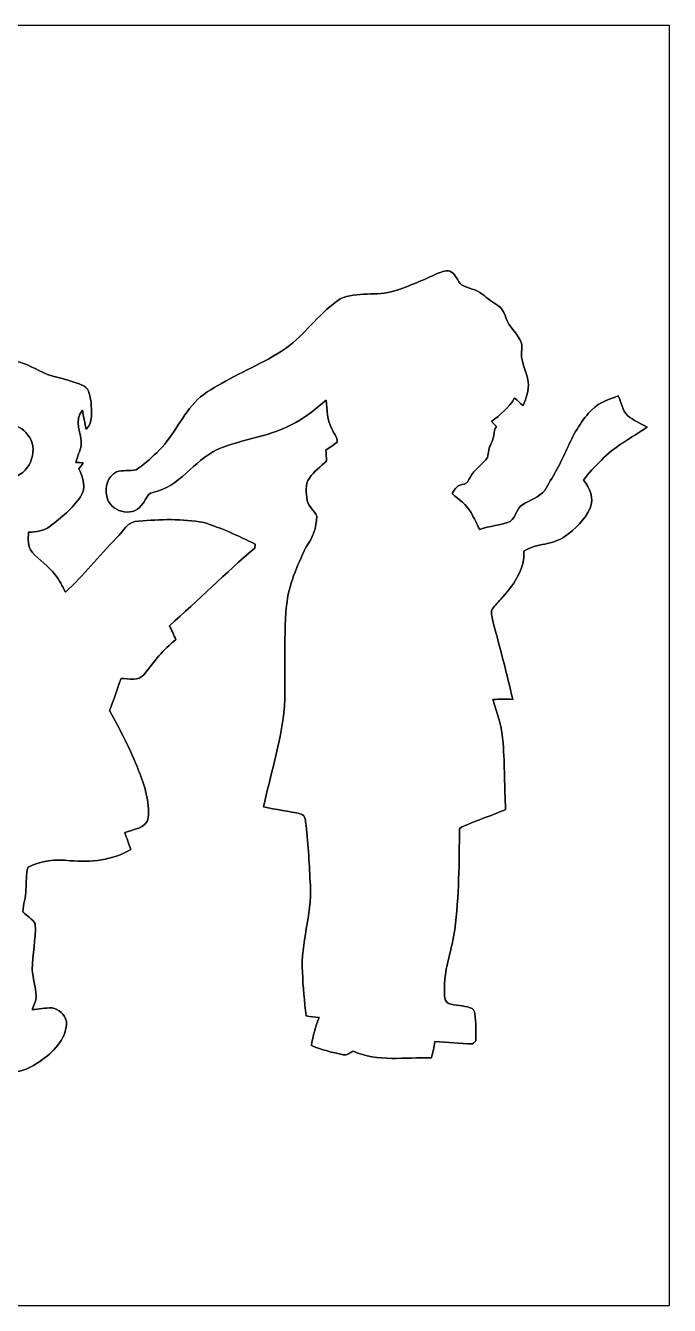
# Model space of a CAD drawing. Header units: centimetres. Extents: x -16.8 to 16.8, y -16.7 to 16.7.
# Drawn here: x 0 to 16.77, y -16.67 to 16.67 of the extents above; entities that cross this region are included whole.
import ezdxf

# ---------------------------------------------------------------- set-up
doc = ezdxf.new("R2010")
doc.units = ezdxf.units.CM
doc.header["$MEASUREMENT"] = 0
doc.layers.add('Layer 1', color=7, linetype='Continuous')

msp = doc.modelspace()

# ---------------------------------------------------------------- linework, layer by layer
at = {"layer": 'Layer 1', "color": 7}
for points, knots in [([(-16.77458, 16.66875), (-16.77458, 16.66875), (16.77458, 16.66875), (16.77458, 16.66875), (16.77458, 16.66875), (16.77458, 16.66875), (16.77458, -16.66875), (16.77458, -16.66875), (16.77458, -16.66875), (16.77458, -16.66875), (-16.77458, -16.66875), (-16.77458, -16.66875), (-16.77458, -16.66875), (-16.77458, -16.66875), (-16.77458, 16.66875), (-16.77458, 16.66875), (-16.77458, 16.66875), (-16.77458, 16.66875), (-16.77458, 16.66875), (-16.77458, 16.66875)], [0, 0, 0, 0, 0.16666667, 0.16666667, 0.16666667, 0.16666667, 0.33333333, 0.33333333, 0.33333333, 0.33333333, 0.5, 0.5, 0.5, 0.5, 0.66666667, 0.66666667, 0.66666667, 0.66666667, 1, 1, 1, 1]), ([(10.73926, 10.21609), (10.37237, 10.04252), (9.99737, 9.88483), (9.61249, 9.75642), (9.61249, 9.75642), (9.15352, 9.60967), (8.63741, 9.75642), (8.19503, 9.54899), (8.19503, 9.54899), (7.69338, 9.21385), (7.34342, 8.70373), (6.87211, 8.33261), (6.87211, 8.33261), (6.32848, 7.92515), (5.68748, 7.68491), (5.10187, 7.34871), (5.10187, 7.34871), (4.85704, 7.20302), (4.59705, 7.06508), (4.40619, 6.84812), (4.40619, 6.84812), (4.0319, 6.44772), (3.82305, 5.91749), (3.41771, 5.54284), (3.41771, 5.54284), (3.24697, 5.38621), (3.0794, 5.22182), (2.88219, 5.0987), (2.88219, 5.0987), (2.71568, 5.05001), (2.53083, 5.10505), (2.36749, 5.04155), (2.36749, 5.04155), (2.14489, 4.92266), (2.04823, 4.64538), (2.11596, 4.40725), (2.11596, 4.40725), (2.17981, 4.01532), (2.77707, 3.83399), (3.01801, 4.17654), (3.01801, 4.17654), (3.12455, 4.27673), (3.15666, 4.46652), (3.31152, 4.50991), (3.31152, 4.50991), (4.01038, 4.63726), (4.37727, 5.33859), (4.99322, 5.62434), (4.99322, 5.62434), (5.6575, 5.91044), (6.40927, 5.95842), (7.03897, 6.3313), (7.03897, 6.3313), (7.3346, 6.48017), (7.5759, 6.70772), (7.83131, 6.91339), (7.83131, 6.91339), (7.85777, 6.65692), (7.8553, 6.38387), (7.98477, 6.15174), (7.98477, 6.15174), (8.03063, 6.04238), (8.12482, 5.94501), (8.12094, 5.82048), (8.12094, 5.82048), (8.03063, 5.73969), (7.92162, 5.68325), (7.82426, 5.61305), (7.82426, 5.61305), (7.82779, 5.51603), (7.8359, 5.41655), (7.8419, 5.31883), (7.8419, 5.31883), (7.68174, 5.18583), (7.51664, 5.05389), (7.39493, 4.8828), (7.39493, 4.8828), (7.26969, 4.71382), (7.31661, 4.49333), (7.33672, 4.30071), (7.33672, 4.30071), (7.37164, 4.13844), (7.52157, 4.03895), (7.58613, 3.89184), (7.58613, 3.89184), (7.58225, 3.59763), (7.47959, 3.31153), (7.30144, 3.07693), (7.30144, 3.07693), (7.07637, 2.59503), (6.84883, 2.09656), (6.79979, 1.55928), (6.79979, 1.55928), (6.70807, 0.63253), (6.79662, -0.30057), (6.73276, -1.22873), (6.73276, -1.22873), (6.63152, -2.06199), (6.37081, -2.8642), (6.20289, -3.68335), (6.20289, -3.68335), (6.52462, -3.7592), (6.85588, -3.78883), (7.17585, -3.86962), (7.17585, -3.86962), (7.30391, -3.8989), (7.2838, -4.07106), (7.3085, -4.16278), (7.3085, -4.16278), (7.36741, -4.68383), (7.39528, -5.20876), (7.41927, -5.73264), (7.41927, -5.73264), (7.47007, -6.4964), (7.15574, -7.22736), (7.21536, -7.99077), (7.21536, -7.99077), (7.22348, -8.37212), (7.26899, -8.75101), (7.31167, -9.12954), (7.31167, -9.12954), (7.42456, -9.14682), (7.53216, -9.15599), (7.64787, -9.17116), (7.64787, -9.17116), (7.55474, -9.40717), (7.48665, -9.65129), (7.44502, -9.90177), (7.44502, -9.90177), (7.71313, -10.01042), (7.99465, -10.08274), (8.27828, -10.13989), (8.27828, -10.13989), (8.37459, -10.16847), (8.45185, -10.08697), (8.53158, -10.04782), (8.53158, -10.04782), (9.17187, -10.33498), (9.89542, -10.19986), (10.57381, -10.21891), (10.57381, -10.21891), (10.61191, -10.08062), (10.63837, -9.93846), (10.66588, -9.7984), (10.66588, -9.7984), (10.99256, -9.81992), (11.31958, -9.84215), (11.64696, -9.85838), (11.64696, -9.85838), (11.67518, -9.83156), (11.70376, -9.80511), (11.73304, -9.779), (11.73304, -9.779), (11.7288, -9.54229), (11.73551, -9.30487), (11.70834, -9.07062), (11.70834, -9.07062), (11.70023, -8.99971), (11.65507, -8.93445), (11.58557, -8.91434), (11.58557, -8.91434), (11.40142, -8.8519), (11.20105, -8.86143), (11.01654, -8.80463), (11.01654, -8.80463), (10.88002, -8.71608), (10.91988, -8.51076), (10.91494, -8.37812), (10.91494, -8.37812), (10.9093, -7.86447), (11.12061, -7.38611), (11.1827, -6.88234), (11.1827, -6.88234), (11.29736, -6.00816), (11.29594, -5.12304), (11.30653, -4.24286), (11.30653, -4.24286), (11.6907, -4.04424), (12.11051, -3.92712), (12.50527, -3.75179), (12.50527, -3.75179), (12.47987, -3.17676), (12.48128, -2.60068), (12.44318, -2.02671), (12.44318, -2.02671), (12.41884, -1.63301), (12.29113, -1.2573), (12.17648, -0.88371), (12.17648, -0.88371), (12.34828, -0.87665), (12.51973, -0.87948), (12.69259, -0.88194), (12.69259, -0.88194), (12.53737, -0.22472), (12.37015, 0.42933), (12.19482, 1.08126), (12.19482, 1.08126), (12.17189, 1.19204), (12.12885, 1.30387), (12.13732, 1.41746), (12.13732, 1.41746), (12.18847, 1.54129), (12.2996, 1.62595), (12.3825, 1.72791), (12.3825, 1.72791), (12.69083, 2.07786), (13.01679, 2.48356), (12.98222, 2.97956), (12.98222, 2.97956), (13.31242, 3.19476), (13.74387, 3.1242), (14.05643, 3.37079), (14.05643, 3.37079), (14.32595, 3.55459), (14.5736, 3.79554), (14.7066, 4.09751), (14.7066, 4.09751), (14.81455, 4.3494), (14.71436, 4.63515), (14.53444, 4.82565), (14.53444, 4.82565), (14.66568, 5.02038), (14.84207, 5.18195), (15.00293, 5.35234), (15.00293, 5.35234), (15.34301, 5.71218), (15.7928, 5.93372), (16.19709, 6.2103), (16.19709, 6.2103), (16.02669, 6.31225), (15.83302, 6.37999), (15.67991, 6.50804), (15.67991, 6.50804), (15.55256, 6.65268), (15.52046, 6.8513), (15.44249, 7.02239), (15.44249, 7.02239), (15.16098, 6.92432), (14.85794, 6.81426), (14.6685, 6.56978), (14.6685, 6.56978), (14.40639, 6.27803), (14.22859, 5.92843), (14.07548, 5.57071), (14.07548, 5.57071), (13.91602, 5.22146), (13.71988, 4.89056), (13.52762, 4.55824), (13.52762, 4.55824), (13.37134, 4.38503), (13.14591, 4.30918), (12.95224, 4.19029), (12.95224, 4.19029), (12.79207, 4.08834), (12.77796, 3.86362), (12.62627, 3.75532), (12.62627, 3.75532), (12.37297, 3.64596), (12.09075, 3.63714), (11.83217, 3.54295), (11.83217, 3.54295), (11.7542, 3.689), (11.68612, 3.83999), (11.60533, 3.98427), (11.60533, 3.98427), (11.48962, 4.19065), (11.28854, 4.32858), (11.11179, 4.47781), (11.11179, 4.47781), (11.18094, 4.59846), (11.26455, 4.72369), (11.42612, 4.72228), (11.42612, 4.72228), (11.51149, 4.74204), (11.53689, 4.83729), (11.58064, 4.90114), (11.58064, 4.90114), (11.68894, 5.10787), (11.90731, 5.22499), (12.03149, 5.42043), (12.03149, 5.42043), (12.06147, 5.54249), (12.05865, 5.67337), (12.13344, 5.78238), (12.13344, 5.78238), (12.21916, 5.91996), (12.17154, 6.09565), (12.26679, 6.2297), (12.26679, 6.2297), (12.22481, 6.27098), (12.18283, 6.31261), (12.14191, 6.35423), (12.14191, 6.35423), (12.36486, 6.53662), (12.60016, 6.70772), (12.73951, 6.96912), (12.73951, 6.96912), (12.81359, 6.9021), (12.88697, 6.83401), (12.96388, 6.77016), (12.96388, 6.77016), (13.04219, 6.96489), (13.12051, 7.17091), (13.09546, 7.38505), (13.09546, 7.38505), (13.05384, 7.68032), (12.86933, 7.95161), (12.93072, 8.25923), (12.93072, 8.25923), (12.94836, 8.48748), (12.75821, 8.65329), (12.63862, 8.82474), (12.63862, 8.82474), (12.49856, 8.99125), (12.50244, 9.25548), (12.30595, 9.37577), (12.30595, 9.37577), (12.16413, 9.46891), (12.02478, 9.56416), (11.89637, 9.67493), (11.89637, 9.67493), (11.74432, 9.80687), (11.52807, 9.81392), (11.36086, 9.91623), (11.36086, 9.91623), (11.25537, 10.01289), (11.21763, 10.16811), (11.09557, 10.24961), (11.09557, 10.24961), (10.98762, 10.32334), (10.85003, 10.25313), (10.73926, 10.21609), (10.73926, 10.21609), (10.73926, 10.21609), (10.73926, 10.21609), (10.73926, 10.21609)], [0, 0, 0, 0, 0.01176471, 0.01176471, 0.01176471, 0.01176471, 0.02352941, 0.02352941, 0.02352941, 0.02352941, 0.03529412, 0.03529412, 0.03529412, 0.03529412, 0.04705882, 0.04705882, 0.04705882, 0.04705882, 0.05882353, 0.05882353, 0.05882353, 0.05882353, 0.07058824, 0.07058824, 0.07058824, 0.07058824, 0.08235294, 0.08235294, 0.08235294, 0.08235294, 0.09411765, 0.09411765, 0.09411765, 0.09411765, 0.10588235, 0.10588235, 0.10588235, 0.10588235, 0.11764706, 0.11764706, 0.11764706, 0.11764706, 0.12941176, 0.12941176, 0.12941176, 0.12941176, 0.14117647, 0.14117647, 0.14117647, 0.14117647, 0.15294118, 0.15294118, 0.15294118, 0.15294118, 0.16470588, 0.16470588, 0.16470588, 0.16470588, 0.17647059, 0.17647059, 0.17647059, 0.17647059, 0.18823529, 0.18823529, 0.18823529, 0.18823529, 0.2, 0.2, 0.2, 0.2, 0.21176471, 0.21176471, 0.21176471, 0.21176471, 0.22352941, 0.22352941, 0.22352941, 0.22352941, 0.23529412, 0.23529412, 0.23529412, 0.23529412, 0.24705882, 0.24705882, 0.24705882, 0.24705882, 0.25882353, 0.25882353, 0.25882353, 0.25882353, 0.27058824, 0.27058824, 0.27058824, 0.27058824, 0.28235294, 0.28235294, 0.28235294, 0.28235294, 0.29411765, 0.29411765, 0.29411765, 0.29411765, 0.30588235, 0.30588235, 0.30588235, 0.30588235, 0.31764706, 0.31764706, 0.31764706, 0.31764706, 0.32941176, 0.32941176, 0.32941176, 0.32941176, 0.34117647, 0.34117647, 0.34117647, 0.34117647, 0.35294118, 0.35294118, 0.35294118, 0.35294118, 0.36470588, 0.36470588, 0.36470588, 0.36470588, 0.37647059, 0.37647059, 0.37647059, 0.37647059, 0.38823529, 0.38823529, 0.38823529, 0.38823529, 0.4, 0.4, 0.4, 0.4, 0.41176471, 0.41176471, 0.41176471, 0.41176471, 0.42352941, 0.42352941, 0.42352941, 0.42352941, 0.43529412, 0.43529412, 0.43529412, 0.43529412, 0.44705882, 0.44705882, 0.44705882, 0.44705882, 0.45882353, 0.45882353, 0.45882353, 0.45882353, 0.47058824, 0.47058824, 0.47058824, 0.47058824, 0.48235294, 0.48235294, 0.48235294, 0.48235294, 0.49411765, 0.49411765, 0.49411765, 0.49411765, 0.50588235, 0.50588235, 0.50588235, 0.50588235, 0.51764706, 0.51764706, 0.51764706, 0.51764706, 0.52941176, 0.52941176, 0.52941176, 0.52941176, 0.54117647, 0.54117647, 0.54117647, 0.54117647, 0.55294118, 0.55294118, 0.55294118, 0.55294118, 0.56470588, 0.56470588, 0.56470588, 0.56470588, 0.57647059, 0.57647059, 0.57647059, 0.57647059, 0.58823529, 0.58823529, 0.58823529, 0.58823529, 0.6, 0.6, 0.6, 0.6, 0.61176471, 0.61176471, 0.61176471, 0.61176471, 0.62352941, 0.62352941, 0.62352941, 0.62352941, 0.63529412, 0.63529412, 0.63529412, 0.63529412, 0.64705882, 0.64705882, 0.64705882, 0.64705882, 0.65882353, 0.65882353, 0.65882353, 0.65882353, 0.67058824, 0.67058824, 0.67058824, 0.67058824, 0.68235294, 0.68235294, 0.68235294, 0.68235294, 0.69411765, 0.69411765, 0.69411765, 0.69411765, 0.70588235, 0.70588235, 0.70588235, 0.70588235, 0.71764706, 0.71764706, 0.71764706, 0.71764706, 0.72941176, 0.72941176, 0.72941176, 0.72941176, 0.74117647, 0.74117647, 0.74117647, 0.74117647, 0.75294118, 0.75294118, 0.75294118, 0.75294118, 0.76470588, 0.76470588, 0.76470588, 0.76470588, 0.77647059, 0.77647059, 0.77647059, 0.77647059, 0.78823529, 0.78823529, 0.78823529, 0.78823529, 0.8, 0.8, 0.8, 0.8, 0.81176471, 0.81176471, 0.81176471, 0.81176471, 0.82352941, 0.82352941, 0.82352941, 0.82352941, 0.83529412, 0.83529412, 0.83529412, 0.83529412, 0.84705882, 0.84705882, 0.84705882, 0.84705882, 0.85882353, 0.85882353, 0.85882353, 0.85882353, 0.87058824, 0.87058824, 0.87058824, 0.87058824, 0.88235294, 0.88235294, 0.88235294, 0.88235294, 0.89411765, 0.89411765, 0.89411765, 0.89411765, 0.90588235, 0.90588235, 0.90588235, 0.90588235, 0.91764706, 0.91764706, 0.91764706, 0.91764706, 0.92941176, 0.92941176, 0.92941176, 0.92941176, 0.94117647, 0.94117647, 0.94117647, 0.94117647, 0.95294118, 0.95294118, 0.95294118, 0.95294118, 0.96470588, 0.96470588, 0.96470588, 0.96470588, 0.97647059, 0.97647059, 0.97647059, 0.97647059, 1, 1, 1, 1]), ([(-1.17898, 7.86483), (-1.04175, 7.71596), (-0.86995, 7.59883), (-0.76553, 7.42139), (-0.76553, 7.42139), (-0.52105, 7.10918), (-0.51823, 6.69361), (-0.40569, 6.33024), (-0.40569, 6.33024), (-0.25647, 6.22053), (-0.04868, 6.18737), (0.04974, 6.01274), (0.04974, 6.01274), (0.35948, 5.66491), (0.14111, 5.04155), (-0.28893, 4.90926), (-0.28893, 4.90926), (-0.72284, 4.72299), (-1.23225, 5.13468), (-1.21814, 5.58976), (-1.21814, 5.58976), (-1.24354, 5.90056), (-0.98848, 6.10341), (-0.7941, 6.30061), (-0.7941, 6.30061), (-0.89218, 6.65233), (-0.99236, 7.00793), (-1.17122, 7.32861), (-1.17122, 7.32861), (-1.27988, 7.51769), (-1.4792, 7.64328), (-1.68769, 7.69408), (-1.68769, 7.69408), (-1.96815, 7.72654), (-2.21086, 7.55615), (-2.42323, 7.39669), (-2.42323, 7.39669), (-2.96051, 6.95572), (-3.15383, 6.25934), (-3.31153, 5.61305), (-3.31153, 5.61305), (-3.37644, 5.2638), (-3.36233, 4.90784), (-3.39337, 4.55542), (-3.39337, 4.55542), (-3.46251, 4.14161), (-3.87773, 3.82164), (-4.29966, 3.89925), (-4.29966, 3.89925), (-4.26508, 3.72039), (-4.11551, 3.6135), (-3.95499, 3.54894), (-3.95499, 3.54894), (-3.74015, 3.25508), (-3.59869, 2.82998), (-3.20428, 2.72733), (-3.20428, 2.72733), (-2.82998, 2.65677), (-2.45075, 2.61408), (-2.07151, 2.57563), (-2.07151, 2.57563), (-2.17064, 2.32163), (-2.36749, 2.12019), (-2.46133, 1.86372), (-2.46133, 1.86372), (-2.62608, 1.3021), (-2.56999, 0.70767), (-2.67864, 0.13653), (-2.67864, 0.13653), (-2.87655, -0.72108), (-3.27096, -1.51201), (-3.59833, -2.32339), (-3.59833, -2.32339), (-3.78531, -2.85009), (-4.19312, -3.25649), (-4.41995, -3.76273), (-4.41995, -3.76273), (-4.46264, -3.88338), (-4.50744, -4.02167), (-4.46193, -4.14726), (-4.46193, -4.14726), (-4.33705, -4.30036), (-4.08058, -4.37127), (-4.14443, -4.62809), (-4.14443, -4.62809), (-3.81071, -4.74627), (-3.46816, -4.83588), (-3.12455, -4.92019), (-3.12455, -4.92019), (-2.94499, -4.97734), (-2.69205, -5.0165), (-2.66241, -5.24087), (-2.66241, -5.24087), (-2.56293, -5.52238), (-2.77883, -5.77462), (-2.95487, -5.96794), (-2.95487, -5.96794), (-3.04412, -6.04449), (-3.18453, -5.98135), (-3.28542, -6.00675), (-3.28542, -6.00675), (-3.34963, -6.52286), (-3.58105, -6.99311), (-3.78636, -7.46443), (-3.78636, -7.46443), (-3.94653, -7.83943), (-4.20546, -8.16645), (-4.33599, -8.55521), (-4.33599, -8.55521), (-4.2478, -8.64835), (-4.16101, -8.74254), (-4.07, -8.83356), (-4.07, -8.83356), (-4.21287, -9.09391), (-4.37797, -9.35214), (-4.42313, -9.652), (-4.42313, -9.652), (-4.49545, -9.79911), (-4.36033, -9.87707), (-4.27637, -9.95539), (-4.27637, -9.95539), (-4.10704, -10.07639), (-3.90313, -10.17517), (-3.68794, -10.1406), (-3.68794, -10.1406), (-3.41418, -10.13037), (-3.19828, -9.93634), (-2.94005, -9.87107), (-2.94005, -9.87107), (-2.72838, -9.80828), (-2.50754, -9.83086), (-2.29059, -9.83121), (-2.29059, -9.83121), (-2.26695, -10.04182), (-2.30117, -10.26654), (-2.20416, -10.46127), (-2.20416, -10.46127), (-2.10749, -10.6299), (-1.88666, -10.59533), (-1.72685, -10.62143), (-1.72685, -10.62143), (-1.23508, -10.64013), (-0.74154, -10.63096), (-0.25224, -10.57769), (-0.25224, -10.57769), (0.01341, -10.5597), (0.23707, -10.4013), (0.45014, -10.25772), (0.45014, -10.25772), (0.77153, -10.0263), (1.08126, -9.68587), (1.06574, -9.26394), (1.06574, -9.26394), (1.01671, -9.09391), (0.86466, -8.9408), (0.68439, -8.91999), (0.68439, -8.91999), (0.51223, -8.91928), (0.34219, -8.94609), (0.1718, -8.96444), (0.1718, -8.96444), (0.21519, -8.84661), (0.27693, -8.72984), (0.27764, -8.60213), (0.27764, -8.60213), (0.26141, -8.37142), (0.19085, -8.14811), (0.1711, -7.91845), (0.1711, -7.91845), (0.17216, -7.52158), (0.27376, -7.1307), (0.25294, -6.73276), (0.25294, -6.73276), (0.18133, -6.59694), (0.02822, -6.53203), (-0.0695, -6.41879), (-0.0695, -6.41879), (-0.07303, -6.223), (0.01799, -6.03673), (0.00494, -5.83847), (0.00494, -5.83847), (0.04022, -5.64938), (-0.0127, -5.43525), (0.06879, -5.25745), (0.06879, -5.25745), (0.40076, -5.07153), (0.78634, -5.04649), (1.15746, -5.08494), (1.15746, -5.08494), (1.69721, -5.12904), (2.2673, -5.07824), (2.74073, -4.7939), (2.74073, -4.7939), (2.68781, -4.64644), (2.6356, -4.50003), (2.58445, -4.35292), (2.58445, -4.35292), (2.79647, -4.26367), (3.14572, -4.25309), (3.19652, -3.96981), (3.19652, -3.96981), (3.24062, -3.54471), (3.09668, -3.12596), (2.94569, -2.73544), (2.94569, -2.73544), (2.74073, -2.19251), (2.46415, -1.68028), (2.18369, -1.17404), (2.18369, -1.17404), (2.29941, -0.90099), (2.39254, -0.61948), (2.48603, -0.33831), (2.48603, -0.33831), (2.68605, -0.33726), (2.94146, -0.41416), (3.08928, -0.23283), (3.08928, -0.23283), (3.33904, 0.09102), (3.58599, 0.42333), (3.91336, 0.67451), (3.91336, 0.67451), (3.86327, 0.79763), (3.80718, 0.91722), (3.74756, 1.0354), (3.74756, 1.0354), (4.49968, 1.69792), (5.20841, 2.40877), (5.97182, 3.05929), (5.97182, 3.05929), (5.97464, 3.08469), (5.98029, 3.13514), (5.98311, 3.16054), (5.98311, 3.16054), (5.54672, 3.37326), (5.10681, 3.58458), (4.64009, 3.72181), (4.64009, 3.72181), (4.08305, 3.82764), (3.50802, 3.81071), (2.94605, 3.75849), (2.94605, 3.75849), (2.661, 3.77543), (2.53859, 3.48192), (2.36079, 3.31964), (2.36079, 3.31964), (1.91699, 2.85256), (1.51059, 2.34668), (1.03576, 1.91064), (1.03576, 1.91064), (0.96273, 2.06869), (0.87418, 2.21933), (0.7747, 2.36149), (0.7747, 2.36149), (0.60431, 2.59009), (0.35454, 2.74144), (0.16722, 2.9531), (0.16722, 2.9531), (0.0448, 3.10056), (0.07126, 3.29671), (0.07585, 3.4731), (0.07585, 3.4731), (0.27305, 3.48086), (0.48154, 3.49567), (0.64064, 3.62903), (0.64064, 3.62903), (0.92957, 3.85092), (1.22202, 4.08905), (1.42875, 4.39138), (1.42875, 4.39138), (1.59032, 4.61716), (1.50248, 4.8962), (1.38395, 5.11951), (1.38395, 5.11951), (1.42452, 5.17172), (1.46544, 5.22393), (1.50354, 5.27826), (1.50354, 5.27826), (1.43827, 5.28249), (1.37301, 5.28567), (1.3081, 5.2892), (1.3081, 5.2892), (1.34303, 5.4416), (1.42064, 5.582), (1.44745, 5.73617), (1.44745, 5.73617), (1.46861, 6.03567), (1.23719, 6.39586), (1.47884, 6.6481), (1.47884, 6.6481), (1.51412, 6.4837), (1.5427, 6.31896), (1.57445, 6.15315), (1.57445, 6.15315), (1.77059, 6.33095), (1.71203, 6.62234), (1.70568, 6.85765), (1.70568, 6.85765), (1.67781, 7.00405), (1.66899, 7.19102), (1.52365, 7.27357), (1.52365, 7.27357), (1.18604, 7.45666), (0.7874, 7.4736), (0.44309, 7.64046), (0.44309, 7.64046), (0.18062, 7.753), (-0.07056, 7.93538), (-0.37006, 7.91774), (-0.37006, 7.91774), (-0.641, 7.92515), (-0.91087, 7.90222), (-1.17898, 7.86483)], [0, 0, 0, 0, 0.01265823, 0.01265823, 0.01265823, 0.01265823, 0.02531646, 0.02531646, 0.02531646, 0.02531646, 0.03797468, 0.03797468, 0.03797468, 0.03797468, 0.05063291, 0.05063291, 0.05063291, 0.05063291, 0.06329114, 0.06329114, 0.06329114, 0.06329114, 0.07594937, 0.07594937, 0.07594937, 0.07594937, 0.08860759, 0.08860759, 0.08860759, 0.08860759, 0.10126582, 0.10126582, 0.10126582, 0.10126582, 0.11392405, 0.11392405, 0.11392405, 0.11392405, 0.12658228, 0.12658228, 0.12658228, 0.12658228, 0.13924051, 0.13924051, 0.13924051, 0.13924051, 0.15189873, 0.15189873, 0.15189873, 0.15189873, 0.16455696, 0.16455696, 0.16455696, 0.16455696, 0.17721519, 0.17721519, 0.17721519, 0.17721519, 0.18987342, 0.18987342, 0.18987342, 0.18987342, 0.20253165, 0.20253165, 0.20253165, 0.20253165, 0.21518987, 0.21518987, 0.21518987, 0.21518987, 0.2278481, 0.2278481, 0.2278481, 0.2278481, 0.24050633, 0.24050633, 0.24050633, 0.24050633, 0.25316456, 0.25316456, 0.25316456, 0.25316456, 0.26582278, 0.26582278, 0.26582278, 0.26582278, 0.27848101, 0.27848101, 0.27848101, 0.27848101, 0.29113924, 0.29113924, 0.29113924, 0.29113924, 0.30379747, 0.30379747, 0.30379747, 0.30379747, 0.3164557, 0.3164557, 0.3164557, 0.3164557, 0.32911392, 0.32911392, 0.32911392, 0.32911392, 0.34177215, 0.34177215, 0.34177215, 0.34177215, 0.35443038, 0.35443038, 0.35443038, 0.35443038, 0.36708861, 0.36708861, 0.36708861, 0.36708861, 0.37974684, 0.37974684, 0.37974684, 0.37974684, 0.39240506, 0.39240506, 0.39240506, 0.39240506, 0.40506329, 0.40506329, 0.40506329, 0.40506329, 0.41772152, 0.41772152, 0.41772152, 0.41772152, 0.43037975, 0.43037975, 0.43037975, 0.43037975, 0.44303797, 0.44303797, 0.44303797, 0.44303797, 0.4556962, 0.4556962, 0.4556962, 0.4556962, 0.46835443, 0.46835443, 0.46835443, 0.46835443, 0.48101266, 0.48101266, 0.48101266, 0.48101266, 0.49367089, 0.49367089, 0.49367089, 0.49367089, 0.50632911, 0.50632911, 0.50632911, 0.50632911, 0.51898734, 0.51898734, 0.51898734, 0.51898734, 0.53164557, 0.53164557, 0.53164557, 0.53164557, 0.5443038, 0.5443038, 0.5443038, 0.5443038, 0.55696203, 0.55696203, 0.55696203, 0.55696203, 0.56962025, 0.56962025, 0.56962025, 0.56962025, 0.58227848, 0.58227848, 0.58227848, 0.58227848, 0.59493671, 0.59493671, 0.59493671, 0.59493671, 0.60759494, 0.60759494, 0.60759494, 0.60759494, 0.62025316, 0.62025316, 0.62025316, 0.62025316, 0.63291139, 0.63291139, 0.63291139, 0.63291139, 0.64556962, 0.64556962, 0.64556962, 0.64556962, 0.65822785, 0.65822785, 0.65822785, 0.65822785, 0.67088608, 0.67088608, 0.67088608, 0.67088608, 0.6835443, 0.6835443, 0.6835443, 0.6835443, 0.69620253, 0.69620253, 0.69620253, 0.69620253, 0.70886076, 0.70886076, 0.70886076, 0.70886076, 0.72151899, 0.72151899, 0.72151899, 0.72151899, 0.73417722, 0.73417722, 0.73417722, 0.73417722, 0.74683544, 0.74683544, 0.74683544, 0.74683544, 0.75949367, 0.75949367, 0.75949367, 0.75949367, 0.7721519, 0.7721519, 0.7721519, 0.7721519, 0.78481013, 0.78481013, 0.78481013, 0.78481013, 0.79746835, 0.79746835, 0.79746835, 0.79746835, 0.81012658, 0.81012658, 0.81012658, 0.81012658, 0.82278481, 0.82278481, 0.82278481, 0.82278481, 0.83544304, 0.83544304, 0.83544304, 0.83544304, 0.84810127, 0.84810127, 0.84810127, 0.84810127, 0.86075949, 0.86075949, 0.86075949, 0.86075949, 0.87341772, 0.87341772, 0.87341772, 0.87341772, 0.88607595, 0.88607595, 0.88607595, 0.88607595, 0.89873418, 0.89873418, 0.89873418, 0.89873418, 0.91139241, 0.91139241, 0.91139241, 0.91139241, 0.92405063, 0.92405063, 0.92405063, 0.92405063, 0.93670886, 0.93670886, 0.93670886, 0.93670886, 0.94936709, 0.94936709, 0.94936709, 0.94936709, 0.96202532, 0.96202532, 0.96202532, 0.96202532, 0.97468354, 0.97468354, 0.97468354, 0.97468354, 1, 1, 1, 1])]:
    msp.add_open_spline(points, degree=3, knots=knots, dxfattribs=at)
at = {"layer": 'Layer 1'}
for points, knots in [([(10.73926, 10.21609), (10.85003, 10.25313), (10.98762, 10.32334), (11.09557, 10.24961), (11.09557, 10.24961), (11.21763, 10.16811), (11.25537, 10.01289), (11.36086, 9.91623), (11.36086, 9.91623), (11.52807, 9.81392), (11.74432, 9.80687), (11.89637, 9.67493), (11.89637, 9.67493), (12.02478, 9.56416), (12.16413, 9.46891), (12.30595, 9.37577), (12.30595, 9.37577), (12.50244, 9.25548), (12.49856, 8.99125), (12.63862, 8.82474), (12.63862, 8.82474), (12.75821, 8.65329), (12.94836, 8.48748), (12.93072, 8.25923), (12.93072, 8.25923), (12.86933, 7.95161), (13.05384, 7.68032), (13.09546, 7.38505), (13.09546, 7.38505), (13.12051, 7.17091), (13.04219, 6.96489), (12.96388, 6.77016), (12.96388, 6.77016), (12.88697, 6.83401), (12.81359, 6.9021), (12.73951, 6.96912), (12.73951, 6.96912), (12.60016, 6.70772), (12.36486, 6.53662), (12.14191, 6.35423), (12.14191, 6.35423), (12.18283, 6.31261), (12.22481, 6.27098), (12.26679, 6.2297), (12.26679, 6.2297), (12.17154, 6.09565), (12.21916, 5.91996), (12.13344, 5.78238), (12.13344, 5.78238), (12.05865, 5.67337), (12.06147, 5.54249), (12.03149, 5.42043), (12.03149, 5.42043), (11.90731, 5.22499), (11.68894, 5.10787), (11.58064, 4.90114), (11.58064, 4.90114), (11.53689, 4.83729), (11.51149, 4.74204), (11.42612, 4.72228), (11.42612, 4.72228), (11.26455, 4.72369), (11.18094, 4.59846), (11.11179, 4.47781), (11.11179, 4.47781), (11.28854, 4.32858), (11.48962, 4.19065), (11.60533, 3.98427), (11.60533, 3.98427), (11.68612, 3.83999), (11.7542, 3.689), (11.83217, 3.54295), (11.83217, 3.54295), (12.09075, 3.63714), (12.37297, 3.64596), (12.62627, 3.75532), (12.62627, 3.75532), (12.77796, 3.86362), (12.79207, 4.08834), (12.95224, 4.19029), (12.95224, 4.19029), (13.14591, 4.30918), (13.37134, 4.38503), (13.52762, 4.55824), (13.52762, 4.55824), (13.71988, 4.89056), (13.91602, 5.22146), (14.07548, 5.57071), (14.07548, 5.57071), (14.22859, 5.92843), (14.40639, 6.27803), (14.6685, 6.56978), (14.6685, 6.56978), (14.85794, 6.81426), (15.16098, 6.92432), (15.44249, 7.02239), (15.44249, 7.02239), (15.52046, 6.8513), (15.55256, 6.65268), (15.67991, 6.50804), (15.67991, 6.50804), (15.83302, 6.37999), (16.02669, 6.31225), (16.19709, 6.2103), (16.19709, 6.2103), (15.7928, 5.93372), (15.34301, 5.71218), (15.00293, 5.35234), (15.00293, 5.35234), (14.84207, 5.18195), (14.66568, 5.02038), (14.53444, 4.82565), (14.53444, 4.82565), (14.71436, 4.63515), (14.81455, 4.3494), (14.7066, 4.09751), (14.7066, 4.09751), (14.5736, 3.79554), (14.32595, 3.55459), (14.05643, 3.37079), (14.05643, 3.37079), (13.74387, 3.1242), (13.31242, 3.19476), (12.98222, 2.97956), (12.98222, 2.97956), (13.01679, 2.48356), (12.69083, 2.07786), (12.3825, 1.72791), (12.3825, 1.72791), (12.2996, 1.62595), (12.18847, 1.54129), (12.13732, 1.41746), (12.13732, 1.41746), (12.12885, 1.30387), (12.17189, 1.19204), (12.19482, 1.08126), (12.19482, 1.08126), (12.37015, 0.42933), (12.53737, -0.22472), (12.69259, -0.88194), (12.69259, -0.88194), (12.51973, -0.87948), (12.34828, -0.87665), (12.17648, -0.88371), (12.17648, -0.88371), (12.29113, -1.2573), (12.41884, -1.63301), (12.44318, -2.02671), (12.44318, -2.02671), (12.48128, -2.60068), (12.47987, -3.17676), (12.50527, -3.75179), (12.50527, -3.75179), (12.11051, -3.92712), (11.6907, -4.04424), (11.30653, -4.24286), (11.30653, -4.24286), (11.29594, -5.12304), (11.29736, -6.00816), (11.1827, -6.88234), (11.1827, -6.88234), (11.12061, -7.38611), (10.9093, -7.86447), (10.91494, -8.37812), (10.91494, -8.37812), (10.91988, -8.51076), (10.88002, -8.71608), (11.01654, -8.80463), (11.01654, -8.80463), (11.20105, -8.86143), (11.40142, -8.8519), (11.58557, -8.91434), (11.58557, -8.91434), (11.65507, -8.93445), (11.70023, -8.99971), (11.70834, -9.07062), (11.70834, -9.07062), (11.73551, -9.30487), (11.7288, -9.54229), (11.73304, -9.779), (11.73304, -9.779), (11.70376, -9.80511), (11.67518, -9.83156), (11.64696, -9.85838), (11.64696, -9.85838), (11.31958, -9.84215), (10.99256, -9.81992), (10.66588, -9.7984), (10.66588, -9.7984), (10.63837, -9.93846), (10.61191, -10.08062), (10.57381, -10.21891), (10.57381, -10.21891), (9.89542, -10.19986), (9.17187, -10.33498), (8.53158, -10.04782), (8.53158, -10.04782), (8.45185, -10.08697), (8.37459, -10.16847), (8.27828, -10.13989), (8.27828, -10.13989), (7.99465, -10.08274), (7.71313, -10.01042), (7.44502, -9.90177), (7.44502, -9.90177), (7.48665, -9.65129), (7.55474, -9.40717), (7.64787, -9.17116), (7.64787, -9.17116), (7.53216, -9.15599), (7.42456, -9.14682), (7.31167, -9.12954), (7.31167, -9.12954), (7.26899, -8.75101), (7.22348, -8.37212), (7.21536, -7.99077), (7.21536, -7.99077), (7.15574, -7.22736), (7.47007, -6.4964), (7.41927, -5.73264), (7.41927, -5.73264), (7.39528, -5.20876), (7.36741, -4.68383), (7.3085, -4.16278), (7.3085, -4.16278), (7.2838, -4.07106), (7.30391, -3.8989), (7.17585, -3.86962), (7.17585, -3.86962), (6.85588, -3.78883), (6.52462, -3.7592), (6.20289, -3.68335), (6.20289, -3.68335), (6.37081, -2.8642), (6.63152, -2.06199), (6.73276, -1.22873), (6.73276, -1.22873), (6.79662, -0.30057), (6.70807, 0.63253), (6.79979, 1.55928), (6.79979, 1.55928), (6.84883, 2.09656), (7.07637, 2.59503), (7.30144, 3.07693), (7.30144, 3.07693), (7.47959, 3.31153), (7.58225, 3.59763), (7.58613, 3.89184), (7.58613, 3.89184), (7.52157, 4.03895), (7.37164, 4.13844), (7.33672, 4.30071), (7.33672, 4.30071), (7.31661, 4.49333), (7.26969, 4.71382), (7.39493, 4.8828), (7.39493, 4.8828), (7.51664, 5.05389), (7.68174, 5.18583), (7.8419, 5.31883), (7.8419, 5.31883), (7.8359, 5.41655), (7.82779, 5.51603), (7.82426, 5.61305), (7.82426, 5.61305), (7.92162, 5.68325), (8.03063, 5.73969), (8.12094, 5.82048), (8.12094, 5.82048), (8.12482, 5.94501), (8.03063, 6.04238), (7.98477, 6.15174), (7.98477, 6.15174), (7.8553, 6.38387), (7.85777, 6.65692), (7.83131, 6.91339), (7.83131, 6.91339), (7.5759, 6.70772), (7.3346, 6.48017), (7.03897, 6.3313), (7.03897, 6.3313), (6.40927, 5.95842), (5.6575, 5.91044), (4.99322, 5.62434), (4.99322, 5.62434), (4.37727, 5.33859), (4.01038, 4.63726), (3.31152, 4.50991), (3.31152, 4.50991), (3.15666, 4.46652), (3.12455, 4.27673), (3.01801, 4.17654), (3.01801, 4.17654), (2.77707, 3.83399), (2.17981, 4.01532), (2.11596, 4.40725), (2.11596, 4.40725), (2.04823, 4.64538), (2.14489, 4.92266), (2.36749, 5.04155), (2.36749, 5.04155), (2.53083, 5.10505), (2.71568, 5.05001), (2.88219, 5.0987), (2.88219, 5.0987), (3.0794, 5.22182), (3.24697, 5.38621), (3.41771, 5.54284), (3.41771, 5.54284), (3.82305, 5.91749), (4.0319, 6.44772), (4.40619, 6.84812), (4.40619, 6.84812), (4.59705, 7.06508), (4.85704, 7.20302), (5.10187, 7.34871), (5.10187, 7.34871), (5.68748, 7.68491), (6.32848, 7.92515), (6.87211, 8.33261), (6.87211, 8.33261), (7.34342, 8.70373), (7.69338, 9.21385), (8.19503, 9.54899), (8.19503, 9.54899), (8.63741, 9.75642), (9.15352, 9.60967), (9.61249, 9.75642), (9.61249, 9.75642), (9.99737, 9.88483), (10.37237, 10.04252), (10.73926, 10.21609)], [0, 0, 0, 0, 0.01190476, 0.01190476, 0.01190476, 0.01190476, 0.02380952, 0.02380952, 0.02380952, 0.02380952, 0.03571429, 0.03571429, 0.03571429, 0.03571429, 0.04761905, 0.04761905, 0.04761905, 0.04761905, 0.05952381, 0.05952381, 0.05952381, 0.05952381, 0.07142857, 0.07142857, 0.07142857, 0.07142857, 0.08333333, 0.08333333, 0.08333333, 0.08333333, 0.0952381, 0.0952381, 0.0952381, 0.0952381, 0.10714286, 0.10714286, 0.10714286, 0.10714286, 0.11904762, 0.11904762, 0.11904762, 0.11904762, 0.13095238, 0.13095238, 0.13095238, 0.13095238, 0.14285714, 0.14285714, 0.14285714, 0.14285714, 0.1547619, 0.1547619, 0.1547619, 0.1547619, 0.16666667, 0.16666667, 0.16666667, 0.16666667, 0.17857143, 0.17857143, 0.17857143, 0.17857143, 0.19047619, 0.19047619, 0.19047619, 0.19047619, 0.20238095, 0.20238095, 0.20238095, 0.20238095, 0.21428571, 0.21428571, 0.21428571, 0.21428571, 0.22619048, 0.22619048, 0.22619048, 0.22619048, 0.23809524, 0.23809524, 0.23809524, 0.23809524, 0.25, 0.25, 0.25, 0.25, 0.26190476, 0.26190476, 0.26190476, 0.26190476, 0.27380952, 0.27380952, 0.27380952, 0.27380952, 0.28571429, 0.28571429, 0.28571429, 0.28571429, 0.29761905, 0.29761905, 0.29761905, 0.29761905, 0.30952381, 0.30952381, 0.30952381, 0.30952381, 0.32142857, 0.32142857, 0.32142857, 0.32142857, 0.33333333, 0.33333333, 0.33333333, 0.33333333, 0.3452381, 0.3452381, 0.3452381, 0.3452381, 0.35714286, 0.35714286, 0.35714286, 0.35714286, 0.36904762, 0.36904762, 0.36904762, 0.36904762, 0.38095238, 0.38095238, 0.38095238, 0.38095238, 0.39285714, 0.39285714, 0.39285714, 0.39285714, 0.4047619, 0.4047619, 0.4047619, 0.4047619, 0.41666667, 0.41666667, 0.41666667, 0.41666667, 0.42857143, 0.42857143, 0.42857143, 0.42857143, 0.44047619, 0.44047619, 0.44047619, 0.44047619, 0.45238095, 0.45238095, 0.45238095, 0.45238095, 0.46428571, 0.46428571, 0.46428571, 0.46428571, 0.47619048, 0.47619048, 0.47619048, 0.47619048, 0.48809524, 0.48809524, 0.48809524, 0.48809524, 0.5, 0.5, 0.5, 0.5, 0.51190476, 0.51190476, 0.51190476, 0.51190476, 0.52380952, 0.52380952, 0.52380952, 0.52380952, 0.53571429, 0.53571429, 0.53571429, 0.53571429, 0.54761905, 0.54761905, 0.54761905, 0.54761905, 0.55952381, 0.55952381, 0.55952381, 0.55952381, 0.57142857, 0.57142857, 0.57142857, 0.57142857, 0.58333333, 0.58333333, 0.58333333, 0.58333333, 0.5952381, 0.5952381, 0.5952381, 0.5952381, 0.60714286, 0.60714286, 0.60714286, 0.60714286, 0.61904762, 0.61904762, 0.61904762, 0.61904762, 0.63095238, 0.63095238, 0.63095238, 0.63095238, 0.64285714, 0.64285714, 0.64285714, 0.64285714, 0.6547619, 0.6547619, 0.6547619, 0.6547619, 0.66666667, 0.66666667, 0.66666667, 0.66666667, 0.67857143, 0.67857143, 0.67857143, 0.67857143, 0.69047619, 0.69047619, 0.69047619, 0.69047619, 0.70238095, 0.70238095, 0.70238095, 0.70238095, 0.71428571, 0.71428571, 0.71428571, 0.71428571, 0.72619048, 0.72619048, 0.72619048, 0.72619048, 0.73809524, 0.73809524, 0.73809524, 0.73809524, 0.75, 0.75, 0.75, 0.75, 0.76190476, 0.76190476, 0.76190476, 0.76190476, 0.77380952, 0.77380952, 0.77380952, 0.77380952, 0.78571429, 0.78571429, 0.78571429, 0.78571429, 0.79761905, 0.79761905, 0.79761905, 0.79761905, 0.80952381, 0.80952381, 0.80952381, 0.80952381, 0.82142857, 0.82142857, 0.82142857, 0.82142857, 0.83333333, 0.83333333, 0.83333333, 0.83333333, 0.8452381, 0.8452381, 0.8452381, 0.8452381, 0.85714286, 0.85714286, 0.85714286, 0.85714286, 0.86904762, 0.86904762, 0.86904762, 0.86904762, 0.88095238, 0.88095238, 0.88095238, 0.88095238, 0.89285714, 0.89285714, 0.89285714, 0.89285714, 0.9047619, 0.9047619, 0.9047619, 0.9047619, 0.91666667, 0.91666667, 0.91666667, 0.91666667, 0.92857143, 0.92857143, 0.92857143, 0.92857143, 0.94047619, 0.94047619, 0.94047619, 0.94047619, 0.95238095, 0.95238095, 0.95238095, 0.95238095, 0.96428571, 0.96428571, 0.96428571, 0.96428571, 0.97619048, 0.97619048, 0.97619048, 0.97619048, 1, 1, 1, 1]), ([(-1.17898, 7.86483), (-0.91087, 7.90222), (-0.641, 7.92515), (-0.37006, 7.91774), (-0.37006, 7.91774), (-0.07056, 7.93538), (0.18062, 7.753), (0.44309, 7.64046), (0.44309, 7.64046), (0.7874, 7.4736), (1.18604, 7.45666), (1.52365, 7.27357), (1.52365, 7.27357), (1.66899, 7.19102), (1.67781, 7.00405), (1.70568, 6.85765), (1.70568, 6.85765), (1.71203, 6.62234), (1.77059, 6.33095), (1.57445, 6.15315), (1.57445, 6.15315), (1.5427, 6.31896), (1.51412, 6.4837), (1.47884, 6.6481), (1.47884, 6.6481), (1.23719, 6.39586), (1.46861, 6.03567), (1.44745, 5.73617), (1.44745, 5.73617), (1.42064, 5.582), (1.34303, 5.4416), (1.3081, 5.2892), (1.3081, 5.2892), (1.37301, 5.28567), (1.43827, 5.28249), (1.50354, 5.27826), (1.50354, 5.27826), (1.46544, 5.22393), (1.42452, 5.17172), (1.38395, 5.11951), (1.38395, 5.11951), (1.50248, 4.8962), (1.59032, 4.61716), (1.42875, 4.39138), (1.42875, 4.39138), (1.22202, 4.08905), (0.92957, 3.85092), (0.64064, 3.62903), (0.64064, 3.62903), (0.48154, 3.49567), (0.27305, 3.48086), (0.07585, 3.4731), (0.07585, 3.4731), (0.07126, 3.29671), (0.0448, 3.10056), (0.16722, 2.9531), (0.16722, 2.9531), (0.35454, 2.74144), (0.60431, 2.59009), (0.7747, 2.36149), (0.7747, 2.36149), (0.87418, 2.21933), (0.96273, 2.06869), (1.03576, 1.91064), (1.03576, 1.91064), (1.51059, 2.34668), (1.91699, 2.85256), (2.36079, 3.31964), (2.36079, 3.31964), (2.53859, 3.48192), (2.661, 3.77543), (2.94605, 3.75849), (2.94605, 3.75849), (3.50802, 3.81071), (4.08305, 3.82764), (4.64009, 3.72181), (4.64009, 3.72181), (5.10681, 3.58458), (5.54672, 3.37326), (5.98311, 3.16054), (5.98311, 3.16054), (5.98029, 3.13514), (5.97464, 3.08469), (5.97182, 3.05929), (5.97182, 3.05929), (5.20841, 2.40877), (4.49968, 1.69792), (3.74756, 1.0354), (3.74756, 1.0354), (3.80718, 0.91722), (3.86327, 0.79763), (3.91336, 0.67451), (3.91336, 0.67451), (3.58599, 0.42333), (3.33904, 0.09102), (3.08928, -0.23283), (3.08928, -0.23283), (2.94146, -0.41416), (2.68605, -0.33726), (2.48603, -0.33831), (2.48603, -0.33831), (2.39254, -0.61948), (2.29941, -0.90099), (2.18369, -1.17404), (2.18369, -1.17404), (2.46415, -1.68028), (2.74073, -2.19251), (2.94569, -2.73544), (2.94569, -2.73544), (3.09668, -3.12596), (3.24062, -3.54471), (3.19652, -3.96981), (3.19652, -3.96981), (3.14572, -4.25309), (2.79647, -4.26367), (2.58445, -4.35292), (2.58445, -4.35292), (2.6356, -4.50003), (2.68781, -4.64644), (2.74073, -4.7939), (2.74073, -4.7939), (2.2673, -5.07824), (1.69721, -5.12904), (1.15746, -5.08494), (1.15746, -5.08494), (0.78634, -5.04649), (0.40076, -5.07153), (0.06879, -5.25745), (0.06879, -5.25745), (-0.0127, -5.43525), (0.04022, -5.64938), (0.00494, -5.83847), (0.00494, -5.83847), (0.01799, -6.03673), (-0.07303, -6.223), (-0.0695, -6.41879), (-0.0695, -6.41879), (0.02822, -6.53203), (0.18133, -6.59694), (0.25294, -6.73276), (0.25294, -6.73276), (0.27376, -7.1307), (0.17216, -7.52158), (0.1711, -7.91845), (0.1711, -7.91845), (0.19085, -8.14811), (0.26141, -8.37142), (0.27764, -8.60213), (0.27764, -8.60213), (0.27693, -8.72984), (0.21519, -8.84661), (0.1718, -8.96444), (0.1718, -8.96444), (0.34219, -8.94609), (0.51223, -8.91928), (0.68439, -8.91999), (0.68439, -8.91999), (0.86466, -8.9408), (1.01671, -9.09391), (1.06574, -9.26394), (1.06574, -9.26394), (1.08126, -9.68587), (0.77153, -10.0263), (0.45014, -10.25772), (0.45014, -10.25772), (0.23707, -10.4013), (0.01341, -10.5597), (-0.25224, -10.57769), (-0.25224, -10.57769), (-0.74154, -10.63096), (-1.23508, -10.64013), (-1.72685, -10.62143), (-1.72685, -10.62143), (-1.88666, -10.59533), (-2.10749, -10.6299), (-2.20416, -10.46127), (-2.20416, -10.46127), (-2.30117, -10.26654), (-2.26695, -10.04182), (-2.29059, -9.83121), (-2.29059, -9.83121), (-2.50754, -9.83086), (-2.72838, -9.80828), (-2.94005, -9.87107), (-2.94005, -9.87107), (-3.19828, -9.93634), (-3.41418, -10.13037), (-3.68794, -10.1406), (-3.68794, -10.1406), (-3.90313, -10.17517), (-4.10704, -10.07639), (-4.27637, -9.95539), (-4.27637, -9.95539), (-4.36033, -9.87707), (-4.49545, -9.79911), (-4.42313, -9.652), (-4.42313, -9.652), (-4.37797, -9.35214), (-4.21287, -9.09391), (-4.07, -8.83356), (-4.07, -8.83356), (-4.16101, -8.74254), (-4.2478, -8.64835), (-4.33599, -8.55521), (-4.33599, -8.55521), (-4.20546, -8.16645), (-3.94653, -7.83943), (-3.78636, -7.46443), (-3.78636, -7.46443), (-3.58105, -6.99311), (-3.34963, -6.52286), (-3.28542, -6.00675), (-3.28542, -6.00675), (-3.18453, -5.98135), (-3.04412, -6.04449), (-2.95487, -5.96794), (-2.95487, -5.96794), (-2.77883, -5.77462), (-2.56293, -5.52238), (-2.66241, -5.24087), (-2.66241, -5.24087), (-2.69205, -5.0165), (-2.94499, -4.97734), (-3.12455, -4.92019), (-3.12455, -4.92019), (-3.46816, -4.83588), (-3.81071, -4.74627), (-4.14443, -4.62809), (-4.14443, -4.62809), (-4.08058, -4.37127), (-4.33705, -4.30036), (-4.46193, -4.14726), (-4.46193, -4.14726), (-4.50744, -4.02167), (-4.46264, -3.88338), (-4.41995, -3.76273), (-4.41995, -3.76273), (-4.19312, -3.25649), (-3.78531, -2.85009), (-3.59833, -2.32339), (-3.59833, -2.32339), (-3.27096, -1.51201), (-2.87655, -0.72108), (-2.67864, 0.13653), (-2.67864, 0.13653), (-2.56999, 0.70767), (-2.62608, 1.3021), (-2.46133, 1.86372), (-2.46133, 1.86372), (-2.36749, 2.12019), (-2.17064, 2.32163), (-2.07151, 2.57563), (-2.07151, 2.57563), (-2.45075, 2.61408), (-2.82998, 2.65677), (-3.20428, 2.72733), (-3.20428, 2.72733), (-3.59869, 2.82998), (-3.74015, 3.25508), (-3.95499, 3.54894), (-3.95499, 3.54894), (-4.11551, 3.6135), (-4.26508, 3.72039), (-4.29966, 3.89925), (-4.29966, 3.89925), (-3.87773, 3.82164), (-3.46251, 4.14161), (-3.39337, 4.55542), (-3.39337, 4.55542), (-3.36233, 4.90784), (-3.37644, 5.2638), (-3.31153, 5.61305), (-3.31153, 5.61305), (-3.15383, 6.25934), (-2.96051, 6.95572), (-2.42323, 7.39669), (-2.42323, 7.39669), (-2.21086, 7.55615), (-1.96815, 7.72654), (-1.68769, 7.69408), (-1.68769, 7.69408), (-1.4792, 7.64328), (-1.27988, 7.51769), (-1.17122, 7.32861), (-1.17122, 7.32861), (-0.99236, 7.00793), (-0.89218, 6.65233), (-0.7941, 6.30061), (-0.7941, 6.30061), (-0.98848, 6.10341), (-1.24354, 5.90056), (-1.21814, 5.58976), (-1.21814, 5.58976), (-1.23225, 5.13468), (-0.72284, 4.72299), (-0.28893, 4.90926), (-0.28893, 4.90926), (0.14111, 5.04155), (0.35948, 5.66491), (0.04974, 6.01274), (0.04974, 6.01274), (-0.04868, 6.18737), (-0.25647, 6.22053), (-0.40569, 6.33024), (-0.40569, 6.33024), (-0.51823, 6.69361), (-0.52105, 7.10918), (-0.76553, 7.42139), (-0.76553, 7.42139), (-0.86995, 7.59883), (-1.04175, 7.71596), (-1.17898, 7.86483)], [0, 0, 0, 0, 0.01265823, 0.01265823, 0.01265823, 0.01265823, 0.02531646, 0.02531646, 0.02531646, 0.02531646, 0.03797468, 0.03797468, 0.03797468, 0.03797468, 0.05063291, 0.05063291, 0.05063291, 0.05063291, 0.06329114, 0.06329114, 0.06329114, 0.06329114, 0.07594937, 0.07594937, 0.07594937, 0.07594937, 0.08860759, 0.08860759, 0.08860759, 0.08860759, 0.10126582, 0.10126582, 0.10126582, 0.10126582, 0.11392405, 0.11392405, 0.11392405, 0.11392405, 0.12658228, 0.12658228, 0.12658228, 0.12658228, 0.13924051, 0.13924051, 0.13924051, 0.13924051, 0.15189873, 0.15189873, 0.15189873, 0.15189873, 0.16455696, 0.16455696, 0.16455696, 0.16455696, 0.17721519, 0.17721519, 0.17721519, 0.17721519, 0.18987342, 0.18987342, 0.18987342, 0.18987342, 0.20253165, 0.20253165, 0.20253165, 0.20253165, 0.21518987, 0.21518987, 0.21518987, 0.21518987, 0.2278481, 0.2278481, 0.2278481, 0.2278481, 0.24050633, 0.24050633, 0.24050633, 0.24050633, 0.25316456, 0.25316456, 0.25316456, 0.25316456, 0.26582278, 0.26582278, 0.26582278, 0.26582278, 0.27848101, 0.27848101, 0.27848101, 0.27848101, 0.29113924, 0.29113924, 0.29113924, 0.29113924, 0.30379747, 0.30379747, 0.30379747, 0.30379747, 0.3164557, 0.3164557, 0.3164557, 0.3164557, 0.32911392, 0.32911392, 0.32911392, 0.32911392, 0.34177215, 0.34177215, 0.34177215, 0.34177215, 0.35443038, 0.35443038, 0.35443038, 0.35443038, 0.36708861, 0.36708861, 0.36708861, 0.36708861, 0.37974684, 0.37974684, 0.37974684, 0.37974684, 0.39240506, 0.39240506, 0.39240506, 0.39240506, 0.40506329, 0.40506329, 0.40506329, 0.40506329, 0.41772152, 0.41772152, 0.41772152, 0.41772152, 0.43037975, 0.43037975, 0.43037975, 0.43037975, 0.44303797, 0.44303797, 0.44303797, 0.44303797, 0.4556962, 0.4556962, 0.4556962, 0.4556962, 0.46835443, 0.46835443, 0.46835443, 0.46835443, 0.48101266, 0.48101266, 0.48101266, 0.48101266, 0.49367089, 0.49367089, 0.49367089, 0.49367089, 0.50632911, 0.50632911, 0.50632911, 0.50632911, 0.51898734, 0.51898734, 0.51898734, 0.51898734, 0.53164557, 0.53164557, 0.53164557, 0.53164557, 0.5443038, 0.5443038, 0.5443038, 0.5443038, 0.55696203, 0.55696203, 0.55696203, 0.55696203, 0.56962025, 0.56962025, 0.56962025, 0.56962025, 0.58227848, 0.58227848, 0.58227848, 0.58227848, 0.59493671, 0.59493671, 0.59493671, 0.59493671, 0.60759494, 0.60759494, 0.60759494, 0.60759494, 0.62025316, 0.62025316, 0.62025316, 0.62025316, 0.63291139, 0.63291139, 0.63291139, 0.63291139, 0.64556962, 0.64556962, 0.64556962, 0.64556962, 0.65822785, 0.65822785, 0.65822785, 0.65822785, 0.67088608, 0.67088608, 0.67088608, 0.67088608, 0.6835443, 0.6835443, 0.6835443, 0.6835443, 0.69620253, 0.69620253, 0.69620253, 0.69620253, 0.70886076, 0.70886076, 0.70886076, 0.70886076, 0.72151899, 0.72151899, 0.72151899, 0.72151899, 0.73417722, 0.73417722, 0.73417722, 0.73417722, 0.74683544, 0.74683544, 0.74683544, 0.74683544, 0.75949367, 0.75949367, 0.75949367, 0.75949367, 0.7721519, 0.7721519, 0.7721519, 0.7721519, 0.78481013, 0.78481013, 0.78481013, 0.78481013, 0.79746835, 0.79746835, 0.79746835, 0.79746835, 0.81012658, 0.81012658, 0.81012658, 0.81012658, 0.82278481, 0.82278481, 0.82278481, 0.82278481, 0.83544304, 0.83544304, 0.83544304, 0.83544304, 0.84810127, 0.84810127, 0.84810127, 0.84810127, 0.86075949, 0.86075949, 0.86075949, 0.86075949, 0.87341772, 0.87341772, 0.87341772, 0.87341772, 0.88607595, 0.88607595, 0.88607595, 0.88607595, 0.89873418, 0.89873418, 0.89873418, 0.89873418, 0.91139241, 0.91139241, 0.91139241, 0.91139241, 0.92405063, 0.92405063, 0.92405063, 0.92405063, 0.93670886, 0.93670886, 0.93670886, 0.93670886, 0.94936709, 0.94936709, 0.94936709, 0.94936709, 0.96202532, 0.96202532, 0.96202532, 0.96202532, 0.97468354, 0.97468354, 0.97468354, 0.97468354, 1, 1, 1, 1])]:
    msp.add_open_spline(points, degree=3, knots=knots, dxfattribs=at)

doc.saveas('drawing.dxf')
